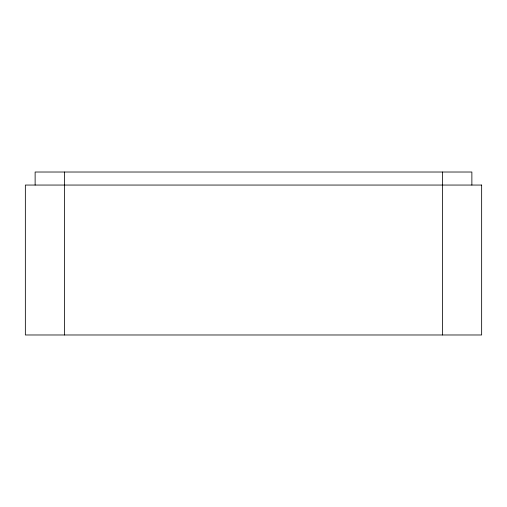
<?xml version="1.0" encoding="UTF-8"?>
<svg xmlns="http://www.w3.org/2000/svg" width="507" height="507" viewBox="0 0 507 507"><rect width="100%" height="100%" fill="white"/><g stroke="black" fill="none" stroke-linecap="round" stroke-linejoin="round"><path stroke-width="0.76" d="M471.871 185.055L471.871 172.019L35.129 172.019L35.129 185.055M442.541 172.019L442.541 334.981M64.459 172.019L64.459 334.981M481.65 185.055L25.35 185.055L25.35 334.981L481.65 334.981L481.65 185.055"/></g></svg>
